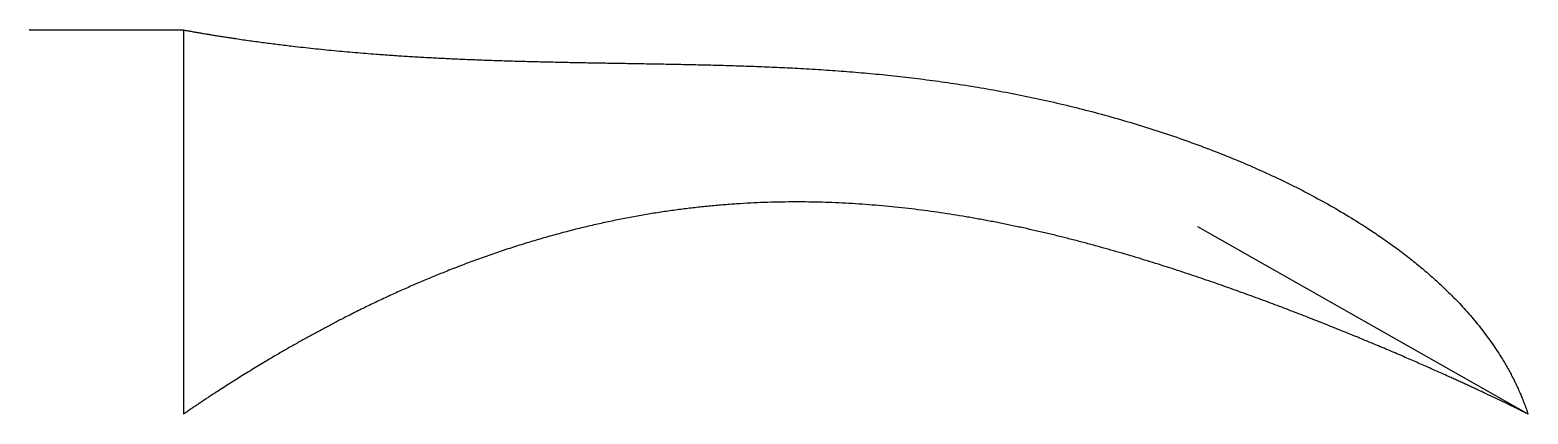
# Model space of a CAD drawing. Header units: millimetres. Extents: x 0 to 39, y -10 to 0.
import ezdxf

# ---------------------------------------------------------------- set-up
doc = ezdxf.new("R2010")
doc.units = ezdxf.units.MM
doc.layers.get('0').update_dxf_attribs({"linetype": 'CONTINUOUS'})

msp = doc.modelspace()

# ---------------------------------------------------------------- linework, layer by layer
for p, q in [((0, 0), (4, 0)), ((4, 0), (4, -10)), ((39, -10), (30.405, -5.122))]:
    msp.add_line(p, q)
for points in [[(4, 0), (4.577, -0.106), (5.755, -0.299), (7.593, -0.537), (10.19, -0.75), (13.691, -0.855), (17.473, -0.886), (21.536, -0.996), (25.924, -1.567), (30.382, -2.789), (34.444, -4.646), (36.962, -6.571), (38.242, -8.215), (38.797, -9.391), (39, -10)], [(39, -10), (38.724, -9.863), (38.156, -9.585), (37.251, -9.159), (35.942, -8.572), (34.131, -7.811), (32.144, -7.035), (29.989, -6.271), (27.684, -5.565), (25.252, -4.978), (22.722, -4.571), (20.122, -4.406), (17.477, -4.531), (14.803, -4.97), (12.114, -5.733), (9.415, -6.818), (7.251, -7.937), (5.626, -8.915), (4.542, -9.628), (4, -10)]]:
    msp.add_open_spline(points, degree=5)
msp.add_point((0, 0))

doc.saveas('drawing.dxf')
